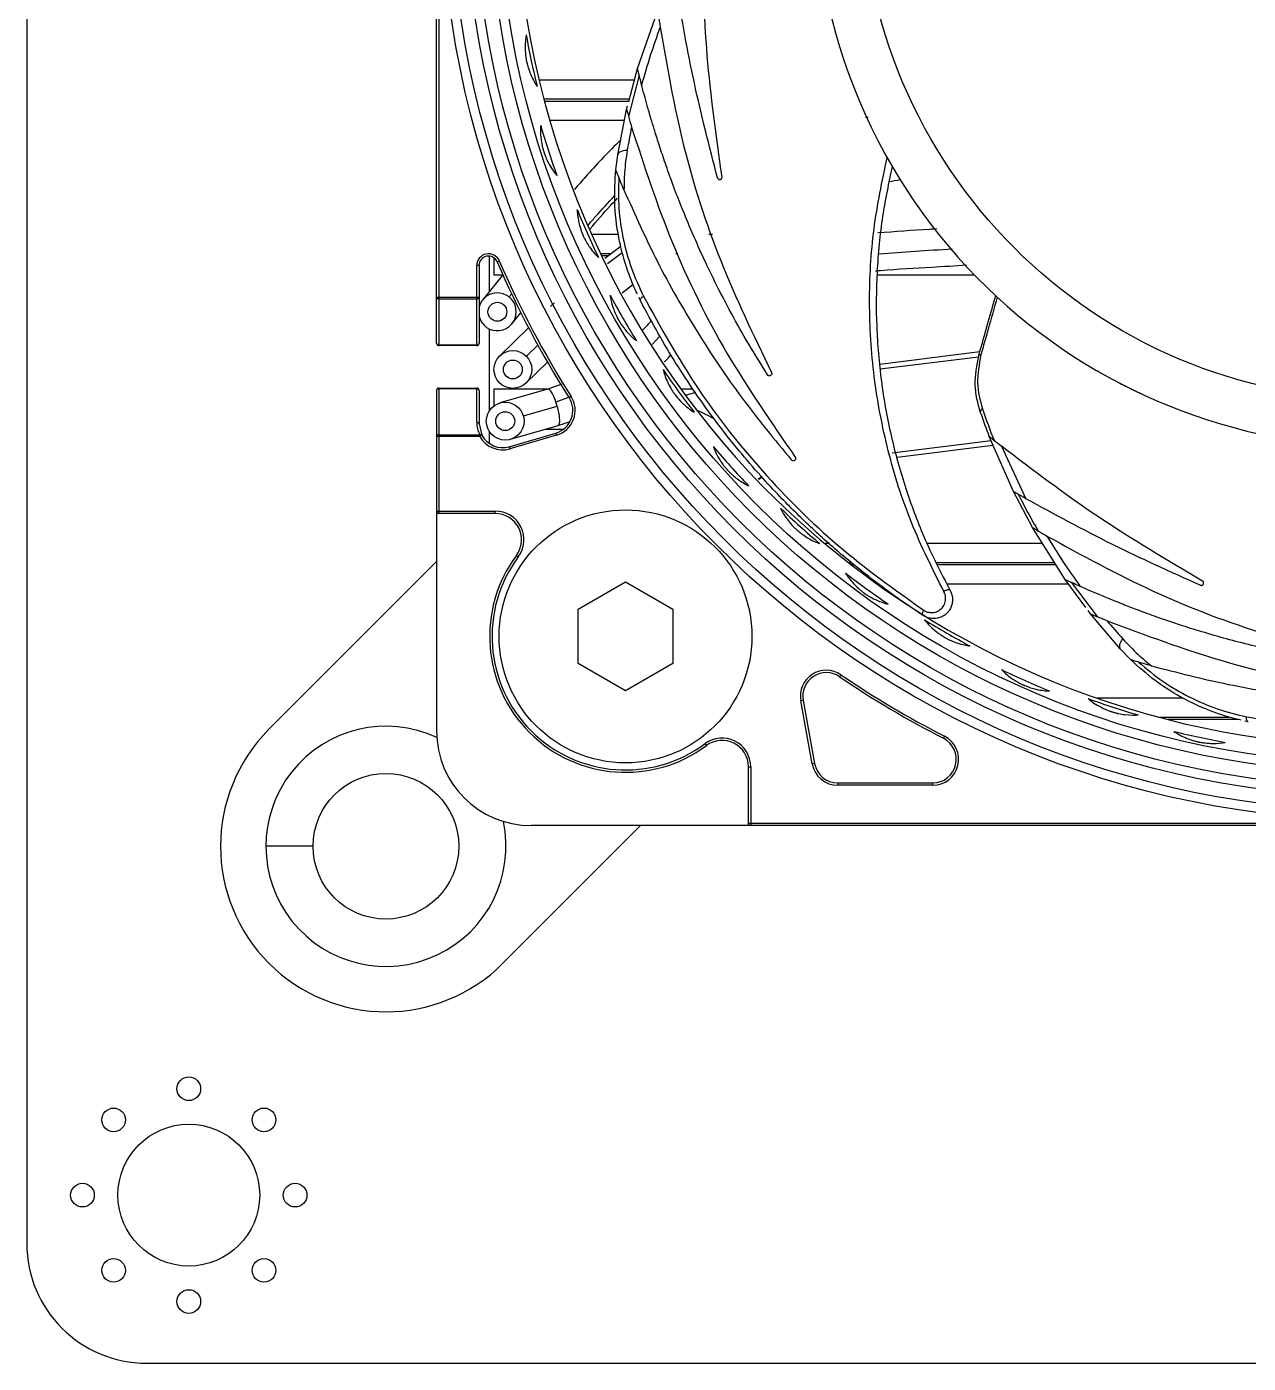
# Model space of a CAD drawing. Header units: millimetres. Extents: x -133.7 to -77.2, y -147.3 to -47.5.
# Drawn here: x -133.73 to -107.88, y -147.28 to -119.02 of the extents above; entities that cross this region are included whole.
import ezdxf

# ---------------------------------------------------------------- set-up
doc = ezdxf.new("R2010")
doc.units = ezdxf.units.MM

msp = doc.modelspace()

# ---------------------------------------------------------------- linework, layer by layer
at = {"color": 7, "linetype": 'Continuous', "lineweight": 25}
for p, q in [((-133.732, -50.062), (-133.732, -144.744)), ((-125.06, -125.71), (-125.06, -97.91)), ((-125.01, -102.51), (-125.01, -125.76)), ((-120.805, -119.901), (-120.375, -118.67)), ((-120.772, -120.037), (-120.996, -120.916)), ((-120.989, -120.594), (-120.805, -119.901)), ((-120.87, -120.144), (-122.889, -120.144)), ((-122.789, -120.544), (-120.976, -120.544)), ((-120.989, -120.594), (-122.776, -120.594)), ((-121.036, -120.77), (-121.015, -120.689)), ((-121.226, -121.726), (-121.036, -120.77)), ((-115.983, -120.926), (-115.933, -120.941)), ((-115.983, -120.926), (-115.928, -120.932)), ((-122.666, -120.994), (-121.081, -120.994)), ((-121.267, -122.042), (-121.226, -121.726)), ((-121.209, -123.413), (-121.779, -123.413)), ((-119.223, -123.413), (-119.298, -123.413)), ((-121.593, -123.813), (-121.361, -123.813)), ((-121.162, -123.661), (-121.5, -123.918)), ((-121.128, -123.795), (-121.444, -124.028)), ((-119.996, -123.813), (-119.955, -123.813)), ((-124.21, -125.76), (-124.21, -124.068)), ((-124.16, -124.068), (-124.21, -124.068)), ((-124.16, -124.068), (-124.16, -125.71)), ((-123.947, -123.869), (-123.947, -124.624)), ((-123.847, -123.903), (-123.847, -124.263)), ((-123.776, -123.989), (-123.73, -123.969)), ((-121.427, -123.863), (-121.569, -123.863)), ((-123.657, -124.26), (-124.084, -124.796)), ((-123.847, -124.263), (-123.659, -124.263)), ((-115.738, -124.263), (-113.676, -124.263)), ((-121.128, -124.645), (-120.902, -124.467)), ((-125.06, -124.739), (-124.16, -124.739)), ((-124.21, -124.775), (-125.01, -124.775)), ((-123.469, -124.666), (-123.522, -124.732)), ((-122.566, -124.858), (-122.647, -124.93)), ((-120.744, -124.808), (-120.775, -124.741)), ((-123.459, -125.294), (-123.275, -125.064)), ((-123.947, -125.405), (-123.947, -127.15)), ((-123.111, -125.383), (-123.723, -125.978)), ((-125.01, -125.745), (-124.21, -125.745)), ((-124.21, -125.76), (-125.01, -125.76)), ((-123.157, -125.986), (-122.914, -125.749)), ((-120.334, -125.561), (-120.499, -125.734)), ((-113.564, -125.893), (-115.676, -126.157)), ((-113.564, -125.894), (-115.676, -126.157)), ((-115.668, -126.255), (-113.589, -125.996)), ((-123.165, -126.551), (-122.711, -126.109)), ((-111.083, -126.288), (-111.057, -126.304)), ((-122.41, -126.577), (-122.707, -126.682)), ((-125.06, -126.71), (-125.06, -133.91)), ((-125.01, -126.66), (-125.01, -129.31)), ((-125.01, -126.66), (-124.21, -126.66)), ((-124.21, -126.675), (-125.01, -126.675)), ((-124.21, -127.383), (-124.21, -126.66)), ((-124.16, -126.71), (-124.16, -127.418)), ((-122.704, -126.681), (-123.847, -126.681)), ((-123.847, -126.681), (-123.847, -127.039)), ((-122.707, -126.682), (-123.717, -126.974)), ((-122.229, -126.847), (-122.532, -126.956)), ((-122.254, -126.862), (-122.212, -126.835)), ((-119.632, -126.681), (-119.886, -126.681)), ((-119.793, -126.808), (-119.571, -126.743)), ((-123.221, -127.247), (-122.505, -127.039)), ((-122.505, -127.039), (-122.532, -126.956)), ((-124.16, -127.418), (-124.099, -127.657)), ((-123.494, -127.742), (-122.485, -127.45)), ((-122.485, -127.45), (-122.233, -127.363)), ((-124.143, -127.681), (-125.06, -127.681)), ((-125.01, -127.645), (-124.143, -127.645)), ((-124.143, -127.645), (-124.143, -127.681)), ((-124.099, -127.657), (-124.143, -127.681)), ((-123.947, -127.566), (-123.947, -127.827)), ((-123.52, -127.898), (-122.535, -127.61)), ((-122.521, -127.658), (-123.506, -127.946)), ((-122.764, -127.531), (-122.377, -127.531)), ((-122.535, -127.61), (-122.521, -127.658)), ((-113.325, -127.771), (-115.416, -128.032)), ((-112.852, -128.848), (-113.365, -127.68)), ((-123.52, -127.898), (-123.506, -127.946)), ((-115.313, -128.118), (-113.284, -127.865)), ((-115.313, -128.118), (-113.284, -127.865)), ((-113.105, -127.887), (-112.588, -128.998)), ((-118.25, -128.577), (-118.191, -128.542)), ((-118.235, -128.593), (-118.169, -128.529)), ((-112.451, -129.605), (-112.852, -128.848)), ((-125.06, -129.26), (-123.816, -129.26)), ((-123.816, -129.31), (-125.06, -129.31)), ((-123.816, -129.31), (-123.816, -129.26)), ((-111.756, -130.708), (-112.451, -129.605)), ((-116.745, -129.949), (-116.838, -129.949)), ((-112.234, -129.949), (-114.673, -129.949)), ((-123.369, -130.198), (-123.329, -130.227)), ((-125.06, -130.33), (-128.605, -133.875)), ((-116.344, -130.349), (-116.281, -130.349)), ((-116.22, -130.399), (-116.279, -130.399)), ((-114.479, -130.349), (-111.983, -130.349)), ((-111.951, -130.399), (-114.454, -130.399)), ((-122.06, -131.333), (-121.06, -130.755)), ((-121.06, -130.755), (-120.06, -131.333)), ((-115.743, -130.799), (-115.707, -130.799)), ((-114.26, -130.799), (-111.689, -130.799)), ((-111.321, -131.296), (-111.756, -130.708)), ((-111.629, -130.767), (-111.082, -131.491)), ((-122.06, -132.487), (-122.06, -131.333)), ((-120.06, -131.333), (-120.06, -132.487)), ((-111.221, -131.431), (-111.271, -131.364)), ((-110.592, -132.175), (-111.221, -131.431)), ((-110.37, -132.405), (-110.592, -132.175)), ((-121.06, -133.065), (-122.06, -132.487)), ((-120.06, -132.487), (-121.06, -133.065)), ((-116.501, -132.722), (-116.529, -132.764)), ((-117.302, -133.266), (-117.351, -133.275)), ((-117.109, -134.608), (-117.351, -133.275)), ((-117.302, -133.266), (-117.06, -134.599)), ((-109.257, -133.217), (-111.082, -133.217)), ((-109.778, -133.617), (-108.29, -133.617)), ((-108.1, -133.667), (-109.587, -133.667)), ((-107.881, -133.72), (-107.954, -133.703)), ((-119.348, -134.219), (-119.377, -134.179)), ((-114.31, -134.02), (-114.333, -134.065)), ((-118.46, -135.91), (-118.46, -134.666)), ((-118.46, -134.666), (-118.41, -134.666)), ((-118.41, -134.666), (-118.41, -135.91)), ((-117.06, -134.599), (-117.109, -134.608)), ((-116.568, -135.01), (-116.568, -135.06)), ((-116.568, -135.01), (-114.56, -135.01)), ((-114.56, -135.06), (-116.568, -135.06)), ((-114.56, -135.06), (-114.56, -135.01)), ((-123.655, -138.825), (-120.74, -135.91)), ((-87.06, -135.91), (-123.06, -135.91)), ((-118.46, -135.86), (-91.66, -135.86)), ((-127.67, -136.35), (-128.67, -136.35)), ((-131.192, -147.284), (-79.729, -147.284))]:
    msp.add_line(p, q, dxfattribs=at)
at = {"color": 7, "linetype": 'Continuous', "lineweight": 25, "flags": 128}
for points in [[(-121.026, -121.635), (-121.065, -121.636), (-121.101, -121.641), (-121.134, -121.648), (-121.163, -121.659), (-121.188, -121.672), (-121.206, -121.688), (-121.219, -121.707), (-121.226, -121.726)], [(-120.744, -124.808), (-120.747, -124.798), (-120.746, -124.787), (-120.742, -124.775), (-120.735, -124.762), (-120.725, -124.749), (-120.712, -124.737), (-120.697, -124.726), (-120.681, -124.716)], [(-113.585, -125.97), (-113.584, -125.966), (-113.581, -125.963), (-113.577, -125.96), (-113.571, -125.958), (-113.565, -125.957), (-113.557, -125.955), (-113.549, -125.955), (-113.539, -125.955)], [(-114.19, -130.942), (-114.198, -130.934), (-114.21, -130.928), (-114.225, -130.926), (-114.243, -130.927), (-114.263, -130.932), (-114.284, -130.939), (-114.305, -130.95), (-114.324, -130.962)], [(-114.759, -131.47), (-114.767, -131.463), (-114.772, -131.453), (-114.775, -131.44), (-114.775, -131.425), (-114.772, -131.409), (-114.767, -131.392), (-114.759, -131.375), (-114.749, -131.358)], [(-110.538, -131.962), (-110.562, -131.993), (-110.581, -132.024), (-110.596, -132.055), (-110.606, -132.084), (-110.61, -132.112), (-110.609, -132.137), (-110.603, -132.158), (-110.592, -132.175)], [(-107.881, -133.72), (-107.891, -133.716), (-107.9, -133.709), (-107.907, -133.698), (-107.913, -133.685), (-107.916, -133.669), (-107.918, -133.651), (-107.917, -133.632), (-107.915, -133.613)]]:
    msp.add_lwpolyline(points, dxfattribs=at)
at = {"color": 7, "linetype": 'Continuous', "lineweight": 25}
for centre, radius in [((-105.06, -115.91), 19.9), ((-105.06, -115.91), 19.7), ((-105.06, -115.91), 19.4), ((-105.06, -115.91), 19.2), ((-105.06, -115.91), 18.894), ((-105.06, -115.91), 18.694), ((-105.06, -115.91), 11), ((-123.772, -125.045), 0.2), ((-123.772, -125.045), 0.2), ((-123.444, -126.265), 0.4), ((-123.444, -126.265), 0.2), ((-123.444, -126.265), 0.2), ((-123.606, -127.358), 0.4), ((-123.606, -127.358), 0.2), ((-123.606, -127.358), 0.2), ((-121.06, -131.91), 2.675), ((-126.13, -136.35), 1.54), ((-130.302, -141.478), 0.25), ((-131.893, -142.137), 0.25), ((-128.711, -142.137), 0.25), ((-130.302, -143.728), 1.5), ((-132.552, -143.728), 0.25), ((-128.052, -143.728), 0.25), ((-131.893, -145.319), 0.25), ((-128.711, -145.319), 0.25), ((-130.302, -145.978), 0.25)]:
    msp.add_circle(centre, radius, dxfattribs=at)
for centre, radius, start, end in [((-105.06, -115.91), 18.325, 29.7906, 283.5635), ((-105.06, -115.91), 12, 24.3792, 204.3792), ((-105.06, -115.91), 12, 204.3792, 24.3792), ((-105.06, -115.91), 18.397, 190.2682, 193.7318), ((-105.06, -115.91), 18.539, 196.2813, 199.7187), ((-106.871, -124.019), 14.354, 168.4232, 170.4429), ((-105.06, -115.91), 18.397, 202.2682, 205.7318), ((-123.96, -124.068), 0.25, 23.3479, 180), ((-123.96, -124.068), 0.2, 23.3479, 180), ((-105.06, -115.91), 20.386, 203.3479, 212.4944), ((-105.06, -115.91), 20.336, 203.3479, 212.4944), ((-123.772, -125.045), 0.4, 193.8239, 166.1761), ((-125.016, -124.73), 0.0446, 191.4218, 278.0495), ((-124.204, -124.73), 0.0446, 261.9505, 348.5782), ((-105.06, -115.91), 18.539, 208.2813, 211.7187), ((-125.016, -125.701), 0.0446, 191.4218, 278.0495), ((-125.01, -125.71), 0.05, 180, 270), ((-124.204, -125.701), 0.0446, 261.9505, 348.5782), ((-124.21, -125.71), 0.05, 270, 0), ((-105.06, -115.91), 18.397, 214.2682, 217.7318), ((-125.01, -126.71), 0.05, 90, 180), ((-125.016, -126.719), 0.0446, 81.9505, 168.5782), ((-124.21, -126.71), 0.05, 0, 90), ((-124.204, -126.719), 0.0446, 11.4218, 98.0495), ((-122.676, -127.13), 0.5, 286.3077, 32.4944), ((-122.676, -127.13), 0.55, 286.3077, 32.4944), ((-113.483, -127.163), 0.0692, 111.1123, 185.1267), ((-99.819, -122.427), 14.529, 199.052, 201.197), ((-99.843, -122.414), 14.446, 198.9224, 201.7309), ((-124.204, -127.427), 0.0446, 11.4218, 98.0495), ((-123.658, -127.382), 0.552, 180.0544, 208.4735), ((-125.016, -127.69), 0.0446, 81.9505, 168.5782), ((-124.129, -127.68), 0.0373, 37.8447, 112.8739), ((-123.66, -127.418), 0.55, 208.5279, 286.3077), ((-123.66, -127.418), 0.5, 208.5279, 286.3077), ((-105.06, -115.91), 18.539, 220.2813, 223.7187), ((-125.01, -129.26), 0.05, 180, 270), ((-123.816, -129.866), 0.606, 323.4447, 90), ((-123.816, -129.866), 0.556, 323.4447, 90), ((-105.06, -115.91), 18.397, 226.2682, 229.7318), ((-121.06, -131.91), 2.875, 143.4447, 306.5553), ((-121.06, -131.91), 2.825, 143.4447, 306.5553), ((-105.06, -115.91), 18.539, 232.2813, 235.7187), ((-105.06, -115.91), 18.397, 238.2682, 241.7318), ((-99.85, -122.381), 14.354, 219.8517, 221.8714), ((-116.81, -133.177), 0.55, 55.7651, 190.2877), ((-116.81, -133.177), 0.5, 55.7651, 190.2877), ((-105.06, -115.91), 20.386, 235.7651, 242.9442), ((-105.06, -115.91), 20.336, 235.7651, 242.9442), ((-105.06, -115.91), 18.539, 244.2813, 247.7187), ((-105.06, -115.91), 18.397, 250.2682, 253.7318), ((-126.13, -136.35), 3.5, 135, 315), ((-126.13, -136.35), 2.54, 64.9662, 11.9884), ((-123.06, -133.91), 2, 180, 270), ((-105.06, -115.91), 18.539, 256.2813, 259.7187), ((-119.016, -134.666), 0.606, 360, 126.5553), ((-119.016, -134.666), 0.556, 360, 126.5553), ((-114.56, -134.51), 0.55, 270, 62.9442), ((-114.56, -134.51), 0.5, 270, 62.9442), ((-116.568, -134.51), 0.55, 190.2877, 270), ((-116.568, -134.51), 0.5, 190.2877, 270), ((-118.41, -135.86), 0.05, 180, 270), ((-131.192, -144.744), 2.54, 180, 270)]:
    msp.add_arc(centre, radius, start, end, dxfattribs=at)
for points, knots in [([(-119.018, -122.191), (-119.139, -121.334), (-119.38, -119.619), (-119.42, -117.931), (-119.44, -117.087)], [0, 0, 0, 0, 0.500068, 1, 1, 1, 1]), ([(-119.115, -122.212), (-119.287, -121.544), (-119.63, -120.207), (-119.867, -118.859), (-119.986, -118.185)], [0, 0, 0, 0, 0.500032, 1, 1, 1, 1]), ([(-120.375, -118.67), (-120.375, -118.672), (-120.374, -118.676), (-120.37, -118.712), (-120.357, -118.813), (-120.34, -118.937), (-120.328, -119.024)], [0, 0, 0, 0, 0.096395, 0.211802, 0.448584, 1, 1, 1, 1]), ([(-123.163, -119.189), (-123.175, -119.263), (-123.189, -119.356), (-123.182, -119.559), (-123.17, -119.659), (-123.162, -119.711), (-123.156, -119.737), (-123.153, -119.756), (-123.149, -119.774), (-123.142, -119.8), (-123.129, -119.851), (-123.1, -119.948), (-123.023, -120.136), (-122.972, -120.214), (-122.932, -120.277)], [0, 0, 0, 0, 0.3684098, 0.4620723, 0.4870104, 0.4945883, 0.4974601, 0.5, 0.5025399, 0.5054117, 0.5129896, 0.5379277, 0.6315902, 1, 1, 1, 1]), ([(-120.328, -119.024), (-120.399, -119.223), (-120.543, -119.624), (-120.66, -120.036), (-120.72, -120.243)], [0, 0, 0, 0, 0.4972112, 1, 1, 1, 1]), ([(-120.328, -119.024), (-120.181, -119.86), (-119.889, -121.531), (-119.102, -123.984), (-118.349, -125.544), (-117.971, -126.326)], [0, 0, 0, 0, 0.333616, 0.665951, 1, 1, 1, 1]), ([(-120.72, -120.243), (-120.744, -120.148), (-120.775, -120.023), (-120.801, -119.919), (-120.804, -119.907), (-120.805, -119.901)], [0, 0, 0, 0, 0.631739, 0.828064, 1, 1, 1, 1]), ([(-118.058, -126.376), (-118.191, -126.162), (-118.456, -125.735), (-118.825, -125.079), (-119.151, -124.451), (-119.506, -123.709), (-119.796, -123.036), (-120.028, -122.435), (-120.149, -122.105), (-120.254, -121.804), (-120.351, -121.511), (-120.446, -121.21), (-120.528, -120.94), (-120.618, -120.628), (-120.681, -120.388), (-120.72, -120.243)], [0, 0, 0, 0, 0.111845, 0.22335, 0.33521, 0.427241, 0.59019, 0.663299, 0.715788, 0.747635, 0.805853, 0.854276, 0.888859, 0.932447, 1, 1, 1, 1]), ([(-121.036, -120.77), (-121.033, -120.781), (-121.027, -120.804), (-120.991, -120.936), (-120.956, -121.058), (-120.933, -121.138)], [0, 0, 0, 0, 0.230316, 0.495914, 1, 1, 1, 1]), ([(-122.856, -121.108), (-122.86, -121.182), (-122.865, -121.276), (-122.837, -121.477), (-122.814, -121.576), (-122.8, -121.626), (-122.792, -121.652), (-122.787, -121.67), (-122.781, -121.688), (-122.772, -121.713), (-122.754, -121.762), (-122.714, -121.855), (-122.619, -122.034), (-122.559, -122.107), (-122.512, -122.165)], [0, 0, 0, 0, 0.3684155, 0.4620777, 0.4870143, 0.4945906, 0.4974613, 0.5, 0.5025387, 0.5054094, 0.5129857, 0.5379223, 0.6315845, 1, 1, 1, 1]), ([(-120.933, -121.138), (-120.664, -121.961), (-120.127, -123.605), (-118.966, -125.952), (-117.97, -127.394), (-117.47, -128.118)], [0, 0, 0, 0, 0.333641, 0.665861, 1, 1, 1, 1]), ([(-121.164, -121.414), (-121.181, -121.431), (-121.439, -121.679), (-121.764, -122.027), (-122.061, -122.367), (-122.139, -122.456)], [0, 0, 0, 0, 0.050729, 0.75258, 1, 1, 1, 1]), ([(-121.026, -121.635), (-121.048, -121.791), (-121.088, -122.068), (-121.091, -122.346), (-121.093, -122.468)], [0, 0, 0, 0, 0.559931, 1, 1, 1, 1]), ([(-114.324, -130.962), (-114.565, -130.48), (-115.048, -129.52), (-115.53, -127.989), (-115.829, -126.423), (-115.925, -124.846), (-115.839, -123.282), (-115.629, -122.284), (-115.524, -121.784)], [0, 0, 0, 0, 0.166921, 0.332838, 0.499694, 0.66689, 0.833086, 1, 1, 1, 1]), ([(-120.81, -124.665), (-120.839, -124.605), (-120.915, -124.448), (-121.009, -124.197), (-121.096, -123.927), (-121.157, -123.69), (-121.241, -123.295), (-121.309, -122.75), (-121.28, -122.268), (-121.267, -122.042)], [0, 0, 0, 0, 0.075034, 0.194837, 0.300377, 0.391653, 0.468663, 0.750986, 1, 1, 1, 1]), ([(-121.093, -122.468), (-121.138, -122.359), (-121.201, -122.208), (-121.25, -122.084), (-121.265, -122.048), (-121.266, -122.044), (-121.267, -122.042)], [0, 0, 0, 0, 0.600918, 0.834494, 0.924617, 1, 1, 1, 1]), ([(-115.418, -121.969), (-115.491, -122.319), (-115.645, -123.051), (-115.753, -124.186), (-115.763, -125.353), (-115.664, -126.512), (-115.459, -127.66), (-115.153, -128.758), (-114.745, -129.862), (-114.385, -130.563), (-114.19, -130.942)], [0, 0, 0, 0, 0.119423, 0.250158, 0.375112, 0.500514, 0.625814, 0.750137, 0.865044, 1, 1, 1, 1]), ([(-121.203, -122.202), (-121.208, -122.421), (-121.217, -122.859), (-121.12, -123.503), (-120.951, -124.13), (-120.771, -124.52), (-120.681, -124.716)], [0, 0, 0, 0, 0.251101, 0.501071, 0.74959, 1, 1, 1, 1]), ([(-119.115, -122.212), (-119.113, -122.217), (-119.109, -122.229), (-119.095, -122.241), (-119.078, -122.249), (-119.06, -122.249), (-119.045, -122.244), (-119.034, -122.237), (-119.025, -122.227), (-119.017, -122.21), (-119.017, -122.197), (-119.018, -122.191)], [0, 0, 0, 0, 0.134558, 0.268901, 0.389766, 0.49937, 0.599209, 0.652197, 0.728674, 0.860229, 1, 1, 1, 1]), ([(-115.479, -122.29), (-115.403, -122.277), (-115.326, -122.264), (-115.251, -122.245), (-115.251, -122.245)], [0, 0, 0, 0, 0.994796, 1, 1, 1, 1]), ([(-121.858, -123.22), (-121.806, -123.159), (-121.62, -122.942), (-121.424, -122.734), (-121.284, -122.585)], [0, 0, 0, 0, 0.2819426, 1, 1, 1, 1]), ([(-121.816, -123.301), (-121.672, -123.131), (-121.482, -122.907), (-121.28, -122.695), (-121.232, -122.645)], [0, 0, 0, 0, 0.7633632, 1, 1, 1, 1]), ([(-121.093, -122.468), (-120.866, -122.976), (-120.407, -124.002), (-119.564, -125.472), (-118.622, -126.879), (-117.904, -127.749), (-117.548, -128.18)], [0, 0, 0, 0, 0.247839, 0.500123, 0.752193, 1, 1, 1, 1]), ([(-122.085, -122.882), (-122.081, -122.956), (-122.077, -123.05), (-122.028, -123.247), (-121.995, -123.343), (-121.976, -123.391), (-121.965, -123.416), (-121.958, -123.433), (-121.95, -123.451), (-121.938, -123.475), (-121.915, -123.522), (-121.866, -123.61), (-121.752, -123.778), (-121.686, -123.845), (-121.633, -123.897)], [0, 0, 0, 0, 0.36841, 0.462072, 0.48701, 0.494588, 0.49746, 0.5, 0.50254, 0.505412, 0.51299, 0.537928, 0.63159, 1, 1, 1, 1]), ([(-114.472, -123.292), (-114.524, -123.295), (-114.938, -123.322), (-115.356, -123.351), (-115.721, -123.377)], [0, 0, 0, 0, 0.125491, 1, 1, 1, 1]), ([(-114.151, -123.722), (-114.411, -123.737), (-114.925, -123.767), (-115.443, -123.808), (-115.7, -123.828)], [0, 0, 0, 0, 0.505093, 1, 1, 1, 1]), ([(-115.77, -124.181), (-115.732, -124.177), (-115.333, -124.138), (-114.691, -124.109), (-114.09, -124.069), (-113.847, -124.053)], [0, 0, 0, 0, 0.059796, 0.620052, 1, 1, 1, 1]), ([(-121.386, -124.694), (-121.375, -124.768), (-121.36, -124.861), (-121.291, -125.051), (-121.248, -125.143), (-121.224, -125.189), (-121.211, -125.213), (-121.202, -125.229), (-121.192, -125.246), (-121.178, -125.269), (-121.15, -125.313), (-121.092, -125.396), (-120.962, -125.551), (-120.889, -125.61), (-120.83, -125.657)], [0, 0, 0, 0, 0.368415, 0.462078, 0.487014, 0.494591, 0.497461, 0.5, 0.502539, 0.505409, 0.512986, 0.537922, 0.631585, 1, 1, 1, 1]), ([(-114.759, -131.47), (-114.97, -131.328), (-115.391, -131.045), (-115.955, -130.619), (-116.544, -130.139), (-117.147, -129.603), (-117.723, -129.033), (-118.223, -128.494), (-118.68, -127.963), (-119.145, -127.374), (-119.592, -126.752), (-119.997, -126.134), (-120.386, -125.487), (-120.62, -125.042), (-120.744, -124.808)], [0, 0, 0, 0, 0.0839216, 0.1678418, 0.2333542, 0.3352983, 0.4349311, 0.5014924, 0.5787114, 0.667087, 0.7499537, 0.8330355, 0.9121889, 1, 1, 1, 1]), ([(-120.681, -124.716), (-120.317, -125.372), (-119.592, -126.679), (-118.19, -128.441), (-116.595, -130.041), (-115.366, -130.918), (-114.749, -131.358)], [0, 0, 0, 0, 0.250066, 0.498539, 0.748314, 1, 1, 1, 1]), ([(-113.585, -125.97), (-113.518, -125.731), (-113.397, -125.305), (-113.278, -124.887), (-113.226, -124.703)], [0, 0, 0, 0, 0.559985, 1, 1, 1, 1]), ([(-113.194, -124.733), (-113.258, -124.959), (-113.372, -125.363), (-113.488, -125.774), (-113.539, -125.955)], [0, 0, 0, 0, 0.559988, 1, 1, 1, 1]), ([(-120.513, -125.236), (-120.571, -125.3), (-120.632, -125.368), (-120.702, -125.433), (-120.706, -125.437)], [0, 0, 0, 0, 0.947488, 1, 1, 1, 1]), ([(-120.241, -126.104), (-120.237, -126.101), (-120.181, -126.051), (-120.138, -126.002), (-120.098, -125.957)], [0, 0, 0, 0, 0.060807, 1, 1, 1, 1]), ([(-113.552, -127.169), (-113.603, -126.979), (-113.706, -126.601), (-113.626, -126.18), (-113.585, -125.97)], [0, 0, 0, 0, 0.501521, 1, 1, 1, 1]), ([(-113.539, -125.955), (-113.577, -126.156), (-113.654, -126.559), (-113.557, -126.918), (-113.508, -127.098)], [0, 0, 0, 0, 0.4987898, 1, 1, 1, 1]), ([(-120.264, -126.269), (-120.245, -126.341), (-120.22, -126.432), (-120.132, -126.614), (-120.08, -126.701), (-120.051, -126.745), (-120.035, -126.767), (-120.024, -126.782), (-120.013, -126.798), (-119.997, -126.819), (-119.964, -126.86), (-119.898, -126.936), (-119.752, -127.077), (-119.673, -127.128), (-119.61, -127.169)], [0, 0, 0, 0, 0.368385, 0.462054, 0.486999, 0.494581, 0.497454, 0.499995, 0.502534, 0.505404, 0.512978, 0.537909, 0.631565, 1, 1, 1, 1]), ([(-117.971, -126.326), (-117.969, -126.331), (-117.965, -126.342), (-117.966, -126.361), (-117.975, -126.38), (-117.991, -126.395), (-118.012, -126.4), (-118.031, -126.398), (-118.047, -126.39), (-118.054, -126.381), (-118.058, -126.376)], [0, 0, 0, 0, 0.124711, 0.249538, 0.374205, 0.498728, 0.623629, 0.748936, 0.87431, 1, 1, 1, 1]), ([(-110.643, -126.532), (-110.589, -126.56), (-110.501, -126.606), (-110.376, -126.668), (-110.27, -126.72), (-110.2, -126.754), (-110.164, -126.77)], [0, 0, 0, 0, 0.338631, 0.558274, 0.778715, 1, 1, 1, 1]), ([(-122.532, -126.956), (-122.55, -126.909), (-122.585, -126.815), (-122.642, -126.721), (-122.684, -126.675), (-122.7, -126.686), (-122.704, -126.688)], [0, 0, 0, 0, 0.293785, 0.587569, 0.881354, 1, 1, 1, 1]), ([(-122.487, -127.445), (-122.483, -127.445), (-122.467, -127.448), (-122.453, -127.4), (-122.451, -127.308), (-122.468, -127.181), (-122.493, -127.087), (-122.505, -127.039)], [0, 0, 0, 0, 0.072447, 0.304335, 0.536223, 0.768112, 1, 1, 1, 1]), ([(-119.523, -127.134), (-119.485, -127.151), (-119.378, -127.202), (-119.263, -127.264), (-119.188, -127.305)], [0, 0, 0, 0, 0.349824, 1, 1, 1, 1]), ([(-113.365, -127.68), (-113.363, -127.681), (-113.354, -127.688), (-113.265, -127.761), (-113.163, -127.841), (-113.105, -127.887)], [0, 0, 0, 0, 0.111661, 0.496397, 1, 1, 1, 1]), ([(-119.203, -127.897), (-119.177, -127.966), (-119.143, -128.054), (-119.036, -128.226), (-118.975, -128.307), (-118.942, -128.347), (-118.924, -128.368), (-118.911, -128.382), (-118.899, -128.396), (-118.88, -128.416), (-118.844, -128.453), (-118.769, -128.522), (-118.61, -128.646), (-118.526, -128.689), (-118.459, -128.723)], [0, 0, 0, 0, 0.368391, 0.462059, 0.487003, 0.494583, 0.497456, 0.499995, 0.502533, 0.505402, 0.512974, 0.537904, 0.63156, 1, 1, 1, 1]), ([(-108.852, -130.739), (-109.598, -130.299), (-111.088, -129.419), (-112.433, -128.397), (-113.105, -127.887)], [0, 0, 0, 0, 0.500068, 1, 1, 1, 1]), ([(-117.47, -128.118), (-117.467, -128.123), (-117.461, -128.133), (-117.459, -128.152), (-117.465, -128.172), (-117.479, -128.188), (-117.498, -128.197), (-117.518, -128.198), (-117.535, -128.192), (-117.544, -128.184), (-117.548, -128.18)], [0, 0, 0, 0, 0.124726, 0.249591, 0.374037, 0.498517, 0.623585, 0.748903, 0.874342, 1, 1, 1, 1]), ([(-112.588, -128.998), (-112.657, -128.959), (-112.752, -128.905), (-112.835, -128.857), (-112.846, -128.851), (-112.852, -128.848)], [0, 0, 0, 0, 0.573813, 0.788863, 1, 1, 1, 1]), ([(-112.747, -128.908), (-112.681, -129.037), (-112.548, -129.297), (-112.403, -129.551), (-112.329, -129.678)], [0, 0, 0, 0, 0.497734, 1, 1, 1, 1]), ([(-108.897, -130.828), (-109.526, -130.546), (-110.785, -129.981), (-111.987, -129.325), (-112.588, -128.998)], [0, 0, 0, 0, 0.500032, 1, 1, 1, 1]), ([(-117.778, -129.204), (-117.744, -129.27), (-117.701, -129.354), (-117.577, -129.514), (-117.508, -129.588), (-117.47, -129.625), (-117.451, -129.643), (-117.437, -129.656), (-117.423, -129.668), (-117.402, -129.686), (-117.362, -129.719), (-117.281, -129.78), (-117.109, -129.887), (-117.021, -129.921), (-116.951, -129.948)], [0, 0, 0, 0, 0.368385, 0.462054, 0.486999, 0.494581, 0.497454, 0.499995, 0.502534, 0.505404, 0.512978, 0.537909, 0.631565, 1, 1, 1, 1]), ([(-112.451, -129.605), (-112.449, -129.606), (-112.446, -129.608), (-112.415, -129.627), (-112.327, -129.68), (-112.22, -129.744), (-112.145, -129.788)], [0, 0, 0, 0, 0.096395, 0.211802, 0.448584, 1, 1, 1, 1]), ([(-112.145, -129.788), (-112.034, -129.968), (-111.81, -130.33), (-111.561, -130.679), (-111.436, -130.855)], [0, 0, 0, 0, 0.497211, 1, 1, 1, 1]), ([(-112.145, -129.788), (-111.399, -130.195), (-109.911, -131.008), (-107.503, -131.923), (-105.814, -132.306), (-104.967, -132.499)], [0, 0, 0, 0, 0.333616, 0.665951, 1, 1, 1, 1]), ([(-116.402, -130.575), (-116.361, -130.638), (-116.31, -130.717), (-116.17, -130.863), (-116.093, -130.929), (-116.052, -130.962), (-116.031, -130.978), (-116.016, -130.989), (-116, -131), (-115.978, -131.016), (-115.935, -131.045), (-115.848, -131.097), (-115.665, -131.185), (-115.575, -131.209), (-115.502, -131.229)], [0, 0, 0, 0, 0.3683907, 0.4620592, 0.487003, 0.4945834, 0.4974557, 0.4999951, 0.502533, 0.5054022, 0.5129745, 0.5379037, 0.6315598, 1, 1, 1, 1]), ([(-111.436, -130.855), (-111.526, -130.814), (-111.643, -130.761), (-111.74, -130.716), (-111.751, -130.711), (-111.756, -130.708)], [0, 0, 0, 0, 0.631739, 0.828064, 1, 1, 1, 1]), ([(-104.981, -132.598), (-105.231, -132.568), (-105.731, -132.509), (-106.474, -132.388), (-107.168, -132.252), (-107.969, -132.067), (-108.677, -131.874), (-109.291, -131.681), (-109.625, -131.569), (-109.925, -131.464), (-110.215, -131.357), (-110.509, -131.244), (-110.772, -131.139), (-111.072, -131.015), (-111.298, -130.915), (-111.436, -130.855)], [0, 0, 0, 0, 0.111845, 0.22335, 0.33521, 0.427241, 0.59019, 0.663299, 0.715788, 0.747635, 0.805853, 0.854276, 0.888859, 0.932447, 1, 1, 1, 1]), ([(-108.897, -130.828), (-108.891, -130.83), (-108.879, -130.833), (-108.861, -130.831), (-108.844, -130.822), (-108.833, -130.808), (-108.827, -130.793), (-108.826, -130.78), (-108.828, -130.766), (-108.836, -130.75), (-108.847, -130.742), (-108.852, -130.739)], [0, 0, 0, 0, 0.134558, 0.268901, 0.389766, 0.49937, 0.599209, 0.652197, 0.728674, 0.860229, 1, 1, 1, 1]), ([(-114.749, -131.358), (-114.723, -131.373), (-114.669, -131.401), (-114.576, -131.412), (-114.48, -131.394), (-114.404, -131.351), (-114.354, -131.3), (-114.323, -131.256), (-114.301, -131.206), (-114.284, -131.138), (-114.286, -131.05), (-114.311, -130.991), (-114.324, -130.962)], [0, 0, 0, 0, 0.124573, 0.248883, 0.373297, 0.49789, 0.560426, 0.62304, 0.685763, 0.748714, 0.874144, 1, 1, 1, 1]), ([(-114.19, -130.942), (-114.176, -130.972), (-114.149, -131.031), (-114.137, -131.126), (-114.145, -131.217), (-114.173, -131.303), (-114.22, -131.381), (-114.285, -131.448), (-114.367, -131.501), (-114.429, -131.518), (-114.46, -131.527)], [0, 0, 0, 0, 0.138864, 0.268026, 0.388296, 0.50068, 0.617234, 0.738485, 0.865706, 1, 1, 1, 1]), ([(-111.221, -131.431), (-111.211, -131.435), (-111.189, -131.445), (-111.064, -131.499), (-110.946, -131.548), (-110.869, -131.58)], [0, 0, 0, 0, 0.230316, 0.495914, 1, 1, 1, 1]), ([(-114.46, -131.527), (-114.514, -131.532), (-114.621, -131.543), (-114.713, -131.494), (-114.759, -131.47)], [0, 0, 0, 0, 0.497018, 1, 1, 1, 1]), ([(-114.736, -131.557), (-114.689, -131.616), (-114.63, -131.688), (-114.475, -131.819), (-114.392, -131.877), (-114.348, -131.905), (-114.325, -131.919), (-114.308, -131.929), (-114.292, -131.938), (-114.268, -131.951), (-114.222, -131.975), (-114.13, -132.018), (-113.94, -132.087), (-113.847, -132.102), (-113.773, -132.113)], [0, 0, 0, 0, 0.368385, 0.462054, 0.486999, 0.494581, 0.497454, 0.499995, 0.502534, 0.505404, 0.512978, 0.537909, 0.631565, 1, 1, 1, 1]), ([(-110.869, -131.58), (-110.058, -131.883), (-108.438, -132.487), (-105.879, -133.043), (-104.13, -133.164), (-103.253, -133.224)], [0, 0, 0, 0, 0.333641, 0.665861, 1, 1, 1, 1]), ([(-110.538, -131.962), (-110.431, -132.077), (-110.239, -132.281), (-110.024, -132.457), (-109.929, -132.534)], [0, 0, 0, 0, 0.5599313, 1, 1, 1, 1]), ([(-108.035, -133.683), (-108.1, -133.668), (-108.27, -133.629), (-108.525, -133.546), (-108.79, -133.446), (-109.014, -133.346), (-109.375, -133.166), (-109.843, -132.878), (-110.202, -132.556), (-110.37, -132.405)], [0, 0, 0, 0, 0.075034, 0.194837, 0.300377, 0.391653, 0.468663, 0.750986, 1, 1, 1, 1]), ([(-109.929, -132.534), (-110.043, -132.501), (-110.2, -132.456), (-110.327, -132.418), (-110.365, -132.406), (-110.369, -132.405), (-110.37, -132.405)], [0, 0, 0, 0, 0.600918, 0.834494, 0.924617, 1, 1, 1, 1]), ([(-110.206, -132.454), (-110.037, -132.594), (-109.7, -132.875), (-109.136, -133.2), (-108.542, -133.459), (-108.124, -133.562), (-107.915, -133.613)], [0, 0, 0, 0, 0.2511013, 0.5010708, 0.7495898, 1, 1, 1, 1]), ([(-109.929, -132.534), (-109.39, -132.673), (-108.302, -132.954), (-106.627, -133.211), (-104.94, -133.352), (-103.812, -133.333), (-103.253, -133.324)], [0, 0, 0, 0, 0.247839, 0.500123, 0.752193, 1, 1, 1, 1]), ([(-113.105, -132.613), (-113.052, -132.666), (-112.986, -132.732), (-112.818, -132.846), (-112.73, -132.895), (-112.683, -132.918), (-112.659, -132.93), (-112.641, -132.938), (-112.624, -132.945), (-112.599, -132.956), (-112.55, -132.975), (-112.455, -133.008), (-112.258, -133.056), (-112.164, -133.061), (-112.089, -133.065)], [0, 0, 0, 0, 0.368391, 0.462059, 0.487003, 0.494583, 0.497456, 0.499995, 0.502533, 0.505402, 0.512974, 0.537904, 0.63156, 1, 1, 1, 1]), ([(-107.915, -133.613), (-107.175, -133.738), (-105.701, -133.986), (-103.449, -133.988), (-101.204, -133.739), (-99.752, -133.325), (-99.023, -133.117)], [0, 0, 0, 0, 0.2500665, 0.4985394, 0.7483144, 1, 1, 1, 1]), ([(-111.271, -133.227), (-111.213, -133.274), (-111.14, -133.333), (-110.961, -133.429), (-110.868, -133.469), (-110.819, -133.487), (-110.794, -133.496), (-110.776, -133.502), (-110.758, -133.507), (-110.732, -133.515), (-110.682, -133.529), (-110.583, -133.552), (-110.382, -133.58), (-110.288, -133.575), (-110.214, -133.571)], [0, 0, 0, 0, 0.368385, 0.462054, 0.486999, 0.494581, 0.497454, 0.499995, 0.502534, 0.505404, 0.512978, 0.537909, 0.631565, 1, 1, 1, 1]), ([(-109.457, -133.921), (-109.394, -133.961), (-109.315, -134.012), (-109.127, -134.089), (-109.031, -134.118), (-108.98, -134.131), (-108.954, -134.138), (-108.935, -134.142), (-108.917, -134.145), (-108.89, -134.151), (-108.839, -134.159), (-108.738, -134.171), (-108.536, -134.178), (-108.443, -134.164), (-108.369, -134.152)], [0, 0, 0, 0, 0.368391, 0.462059, 0.487003, 0.494583, 0.497456, 0.499995, 0.502533, 0.505402, 0.512974, 0.537904, 0.63156, 1, 1, 1, 1])]:
    msp.add_open_spline(points, degree=3, knots=knots, dxfattribs=at)

doc.saveas('drawing.dxf')
